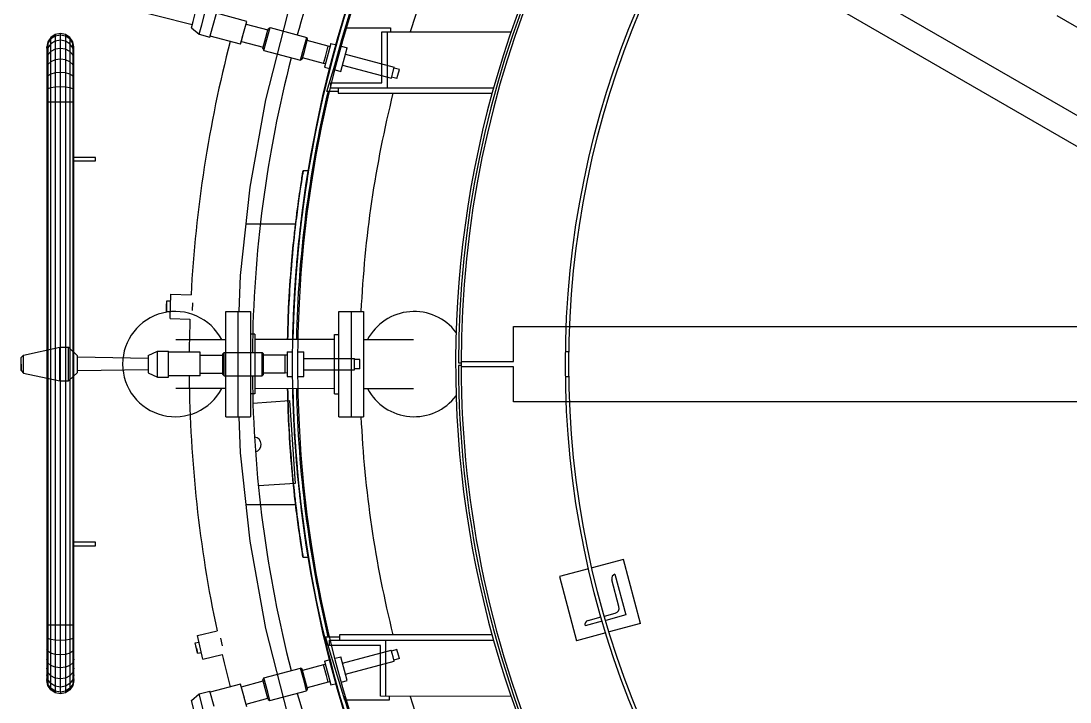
# Model space of a CAD drawing. Header units: metres. Extents: x 0 to 63075, y 0 to 44550.
# Drawn here: x 50992.1 to 51277.1, y 41555.3 to 41740.4 of the extents above; entities that cross this region are included whole.
import ezdxf

# ---------------------------------------------------------------- set-up
doc = ezdxf.new("R2010")
doc.units = ezdxf.units.M
doc.header["$LTSCALE"] = 75
for name, color, linetype in [('GSB', 7, 'Continuous'), ('ML6', 1, 'Continuous'), ('SL1', 8, 'Continuous')]:
    doc.layers.add(name, color=color, linetype=linetype)

# ---------------------------------------------------------------- blocks, each defined once
blk = doc.blocks.new('A$C6bae614f')
at = {"layer": 'SL1'}
for p, q in [((356122.6, 52324.8), (354953.7, 52999.7)), ((356098.5, 52282.9), (354929.5, 52957.9)), ((354038.6, 52768.1), (353914.3, 52799.2)), ((354040.3, 52774.3), (354045.4, 52793.3)), ((354055.9, 52768.2), (354063.5, 52796.4)), ((354075.5, 52762.9), (354083.1, 52791.1)), ((354137.5, 52774.3), (354082.6, 52789.2)), ((354171.8, 52632.2), (354211.5, 52787.8)), ((355602.9, 52784.6), (356053.3, 52524.6)), ((354037.2, 52762.7), (354040.3, 52774.3)), ((354051.3, 52750.9), (354055.9, 52768.2)), ((354070.9, 52745.7), (354075.5, 52762.9)), ((354130.6, 52748.7), (354137.5, 52774.3)), ((354136.2, 52769.3), (354175.8, 52758.7)), ((354172.6, 52737.4), (354179.5, 52763)), ((354176.3, 52760.9), (354179.5, 52763)), ((354179.5, 52763), (354245.9, 52745.3)), ((353783.1, 52745.3), (353777.8, 52737.4)), ((353791, 52750.6), (353783.1, 52745.3)), ((353791, 52747.5), (353783.1, 52742.4)), ((353783.1, 51567.2), (353783.1, 52745.3)), ((353800.4, 52752.5), (353791, 52750.6)), ((353791, 52750.6), (353791, 51559)), ((353800.4, 52749.3), (353791, 52747.5)), ((353800.3, 51560.2), (353800.4, 52752.5)), ((353809.7, 52750.6), (353800.4, 52752.5)), ((353809.7, 52747.5), (353800.4, 52749.3)), ((353817.6, 52745.3), (353809.7, 52750.6)), ((353809.7, 52750.6), (353809.7, 51559)), ((353817.6, 52742.4), (353809.7, 52747.5)), ((353822.9, 52737.4), (353817.6, 52745.3)), ((353817.6, 52745.3), (353817.6, 51564.2)), ((354037.2, 52762.7), (354051.3, 52750.9)), ((354051.3, 52750.9), (354070.9, 52745.7)), ((354126.4, 52733.1), (354071.4, 52747.6)), ((354126.4, 52733.1), (354130.6, 52748.7)), ((354127.8, 52738), (354130.9, 52749.9)), ((354170.4, 52738.7), (354176.3, 52760.9)), ((354239, 52719.7), (354245.9, 52745.3)), ((354247.5, 52741.9), (354245.9, 52745.3)), ((354282.2, 52647.6), (354317.2, 52762.6)), ((354317.2, 52762.6), (354397.2, 52762.6)), ((354381.7, 52663.2), (354381.7, 52755.2)), ((354381.7, 52755.2), (354615.5, 52755.2)), ((354391.2, 52755.2), (354391.2, 52653.6)), ((354397.2, 52762.6), (354397.2, 52755.2)), ((353776, 52725.6), (353775.9, 51581.5)), ((353777.8, 52737.4), (353776, 52728.1)), ((353777.8, 52734.7), (353776, 52725.6)), ((353776, 52725.6), (353776, 52728.1)), ((353777.8, 52726.6), (353776, 52718.2)), ((353783.1, 52742.4), (353777.8, 52734.7)), ((353777.8, 52737.4), (353777.8, 51572.2)), ((353783.1, 52733.7), (353777.8, 52726.6)), ((353791, 52738.5), (353783.1, 52733.7)), ((353800.4, 52740.1), (353791, 52738.5)), ((353800.4, 52725.3), (353791, 52723.9)), ((353809.7, 52738.5), (353800.4, 52740.1)), ((353809.7, 52723.9), (353800.4, 52725.3)), ((353817.6, 52733.7), (353809.7, 52738.5)), ((353822.9, 52734.7), (353817.6, 52742.4)), ((353822.9, 52726.6), (353817.6, 52733.7)), ((353824.8, 52728.1), (353822.9, 52737.4)), ((353822.9, 52734.7), (353822.9, 52737.4)), ((353824.8, 52725.6), (353822.9, 52734.7)), ((353822.9, 52726.6), (353822.9, 52734.7)), ((353822.9, 52726.6), (353822.9, 51572.2)), ((353824.8, 52718.2), (353822.9, 52726.6)), ((353824.7, 51581.5), (353824.8, 52728.1)), ((354127.8, 52738), (354167.4, 52727.4)), ((354166.8, 52725.2), (354170.4, 52738.7)), ((354166.8, 52725.2), (354168.4, 52721.8)), ((354168.4, 52721.8), (354172.6, 52737.4)), ((354241.6, 52719.7), (354247.5, 52741.9)), ((354284.8, 52729.5), (354246.9, 52739.7)), ((354289.7, 52734.4), (354278.2, 52691.5)), ((354279.6, 52710.1), (354284.8, 52729.5)), ((354288.1, 52728.4), (354284.8, 52729.5)), ((354289.7, 52734.4), (354299.5, 52731.8)), ((354307.7, 52683.6), (354319.2, 52726.5)), ((354308.7, 52729.4), (354319.2, 52726.5)), ((353777.8, 52713.6), (353776, 52706.3)), ((353783.1, 52719.7), (353777.8, 52713.6)), ((353791, 52723.9), (353783.1, 52719.7)), ((353817.6, 52719.7), (353809.7, 52723.9)), ((353822.9, 52713.6), (353817.6, 52719.7)), ((353824.8, 52706.3), (353822.9, 52713.6)), ((354168.4, 52721.8), (354234.8, 52704)), ((354234.8, 52704), (354239, 52719.7)), ((354237.9, 52706.1), (354234.8, 52704)), ((354237.9, 52706.1), (354241.6, 52719.7)), ((354276.4, 52698.2), (354238.5, 52708.3)), ((354276.4, 52698.2), (354279.6, 52710.1)), ((354316.1, 52715), (354404.3, 52691.4)), ((353777.8, 52696.2), (353776, 52690.4)), ((353783.1, 52701.2), (353777.8, 52696.2)), ((353791, 52704.5), (353783.1, 52701.2)), ((353800.4, 52705.6), (353791, 52704.5)), ((353809.7, 52704.5), (353800.4, 52705.6)), ((353817.6, 52701.2), (353809.7, 52704.5)), ((353822.9, 52696.2), (353817.6, 52701.2)), ((353824.8, 52690.4), (353822.9, 52696.2)), ((354279.8, 52697.5), (354276.4, 52698.2)), ((354278.2, 52691.5), (354288, 52688.8)), ((354310.8, 52695.1), (354399, 52671.4)), ((354401, 52679), (354404.3, 52691.4)), ((354413.5, 52687), (354403.9, 52689.7)), ((354410.8, 52676.8), (354413.5, 52687)), ((353777.8, 52675.5), (353776, 52671.5)), ((353783.1, 52678.9), (353777.8, 52675.5)), ((353791, 52681.2), (353783.1, 52678.9)), ((353800.4, 52682), (353791, 52681.2)), ((353809.7, 52681.2), (353800.4, 52682)), ((353817.6, 52678.9), (353809.7, 52681.2)), ((353822.9, 52675.5), (353817.6, 52678.9)), ((353824.8, 52671.5), (353822.9, 52675.5)), ((354297.1, 52686.4), (354307.7, 52683.6)), ((354399, 52671.4), (354401, 52679)), ((354409.1, 52670.6), (354399.4, 52673.1)), ((354409.1, 52670.6), (354410.8, 52676.8)), ((353777.8, 52652.4), (353776, 52650.3)), ((353783.1, 52654.2), (353777.8, 52652.4)), ((353791, 52655.3), (353783.1, 52654.2)), ((353800.4, 52655.7), (353791, 52655.3)), ((353809.7, 52655.3), (353800.4, 52655.7)), ((353817.6, 52654.2), (353809.7, 52655.3)), ((353822.9, 52652.4), (353817.6, 52654.2)), ((353824.8, 52650.3), (353822.9, 52652.4)), ((354289.6, 52653.6), (354289.6, 52663.2)), ((354289.6, 52663.2), (354381.7, 52663.2)), ((354583.9, 52653.6), (354289.6, 52653.6)), ((354303.1, 52653.6), (354303.1, 52644.1)), ((354143.3, 52474.1), (354171.8, 52632.2)), ((354303.1, 52647.6), (354282.2, 52647.6)), ((354303.1, 52644.1), (354581.3, 52644.1)), ((353824.8, 52628.1), (353776, 52628.1)), ((353863.9, 52528.1), (353824.8, 52528.1)), ((353824.8, 52521.7), (353863.9, 52521.7)), ((353863.9, 52521.7), (353863.9, 52528.1)), ((354249, 52503.9), (354239.4, 52503.9)), ((354126.1, 52314.4), (354143.3, 52474.1)), ((354136.2, 52407.9), (354225.8, 52407.9)), ((354235.5, 52408.9), (354235.5, 52408.9)), ((354123.8, 52249.2), (354126.1, 52314.4)), ((353998.7, 52236.7), (354000.2, 52280.7)), ((354000.2, 52280.7), (354036.6, 52279.4)), ((353992.1, 52249.3), (353992.8, 52268.6)), ((353992.4, 52259), (353992.1, 52249.3)), ((353992.4, 52259), (353992.8, 52268.6)), ((353992.8, 52268.6), (353999.8, 52268.4)), ((354039.2, 52250.7), (354039.7, 52265)), ((353992.1, 52249.3), (353999.1, 52249)), ((353998.7, 52236.7), (354034.6, 52235.5)), ((354099.7, 52058.7), (354099.7, 52249.2)), ((354099.7, 52249.2), (354144.4, 52249.2)), ((354122, 52058.7), (354122, 52249.2)), ((354144.4, 52249.2), (354144.4, 52058.7)), ((354304, 52249.1), (354348.7, 52249.1)), ((354304, 52058.6), (354304, 52249.1)), ((354326.3, 52249.1), (354326.3, 52058.6)), ((354348.7, 52249.1), (354348.7, 52058.6)), ((354620.3, 52222.1), (356078.2, 52222.1)), ((354620.3, 52158.6), (354620.3, 52222.1)), ((354009.4, 52198.4), (354099.7, 52198.4)), ((354152.2, 52207.9), (354144.4, 52207.9)), ((354152.2, 52207.9), (354152.2, 52100)), ((354296.2, 52198.3), (354152.2, 52198.4)), ((354296.2, 52099.9), (354296.2, 52207.8)), ((354296.2, 52207.8), (354304, 52207.8)), ((354348.7, 52198.3), (354439, 52198.3)), ((353733.3, 52170.2), (353799.2, 52184.4)), ((353799.2, 52184.4), (353815, 52184.5)), ((353799.2, 52146.5), (353799.2, 52184.4)), ((353815, 52146.5), (353815, 52184.5)), ((353831, 52169), (353815, 52184.5)), ((353959.1, 52169.7), (353975.8, 52177.4)), ((353975.8, 52148.2), (353975.8, 52177.4)), ((353975.8, 52177.4), (353996.1, 52177.4)), ((353996.1, 52148.2), (353996.1, 52177.4)), ((354053, 52175.3), (353996.1, 52175.4)), ((354053, 52148.7), (354053, 52175.3)), ((354094, 52172.4), (354096.5, 52175.2)), ((354096.5, 52148.7), (354096.5, 52175.2)), ((354096.5, 52175.2), (354165.2, 52175.2)), ((354165.2, 52148.7), (354165.2, 52175.2)), ((354167.6, 52172.4), (354165.2, 52175.2)), ((354210.3, 52176.1), (354210.3, 52131.6)), ((354210.3, 52176.1), (354220.5, 52176.1)), ((354230, 52176.1), (354240.8, 52176.1)), ((354240.8, 52131.6), (354240.8, 52176.1)), ((354720.5, 52176.4), (354714.1, 52176.4)), ((353729, 52153.9), (353729.3, 52165.6)), ((353729.3, 52165.6), (353733.3, 52170.2)), ((353729.3, 52151.1), (353729.3, 52165.6)), ((353733.3, 52150), (353733.3, 52170.2)), ((353831, 52150.3), (353831, 52169)), ((353959.1, 52164.1), (353831, 52166.2)), ((353959.1, 52169.7), (353959.1, 52150.1)), ((354053, 52170.1), (354094, 52170.1)), ((354094, 52149.4), (354094, 52172.4)), ((354167.6, 52149.4), (354167.6, 52172.4)), ((354206.8, 52170.1), (354167.6, 52170.1)), ((354206.8, 52150), (354206.8, 52170.1)), ((354210.3, 52169.9), (354206.8, 52170.1)), ((354240.8, 52164.2), (354332.2, 52164.2)), ((354332.2, 52151.4), (354332.2, 52164.2)), ((354342.2, 52162.4), (354332.2, 52162.5)), ((354342.2, 52151.8), (354342.2, 52162.4)), ((354520.3, 52156.3), (354525.1, 52156.3)), ((354525.1, 52158.6), (354525.1, 52149.1)), ((354525.1, 52158.6), (354620.3, 52158.6)), ((353729, 52153.9), (353729.3, 52142.2)), ((353729.3, 52142.2), (353729.3, 52151.1)), ((353729.3, 52142.2), (353733.3, 52137.6)), ((353733.3, 52137.6), (353733.3, 52150)), ((353733.3, 52137.6), (353799.2, 52123.4)), ((353799.2, 52123.4), (353799.2, 52146.5)), ((353815, 52123.4), (353815, 52146.5)), ((353831, 52138.8), (353815, 52123.4)), ((353831, 52138.8), (353831, 52150.3)), ((353959.1, 52143.7), (353831, 52141.6)), ((353959.1, 52150.1), (353959.1, 52138.1)), ((353959.1, 52138.1), (353975.8, 52130.4)), ((353975.8, 52130.4), (353975.8, 52148.2)), ((353996.1, 52130.4), (353996.1, 52148.2)), ((354053, 52132.6), (354053, 52150)), ((354053, 52137.7), (354094, 52137.7)), ((354094, 52135.4), (354094, 52149.4)), ((354096.5, 52132.6), (354096.5, 52148.7)), ((354165.2, 52132.6), (354165.2, 52148.7)), ((354167.6, 52135.4), (354167.6, 52149.4)), ((354206.8, 52137.7), (354167.6, 52137.7)), ((354206.8, 52137.7), (354206.8, 52150)), ((354210.3, 52137.9), (354206.8, 52137.7)), ((354240.8, 52143.6), (354332.2, 52143.6)), ((354332.2, 52143.6), (354332.2, 52151.4)), ((354342.2, 52145.4), (354332.2, 52145.3)), ((354342.2, 52145.4), (354342.2, 52151.8)), ((354525.1, 52151.5), (354520.3, 52151.5)), ((354620.3, 52149.1), (354525.1, 52149.1)), ((354620.3, 52085.6), (354620.3, 52149.1)), ((353799.2, 52123.4), (353815, 52123.4)), ((353975.8, 52130.4), (353996.1, 52130.4)), ((354053, 52132.6), (353996.1, 52132.4)), ((354094, 52135.4), (354096.5, 52132.6)), ((354096.5, 52132.6), (354165.2, 52132.6)), ((354167.6, 52135.4), (354165.2, 52132.6)), ((354210.3, 52131.6), (354220.5, 52131.6)), ((354230, 52131.6), (354240.8, 52131.6)), ((354714.1, 52131.4), (354720.5, 52131.4)), ((354099.7, 52109.5), (354009.4, 52109.5)), ((354152.2, 52100), (354144.4, 52100)), ((354296.2, 52109.4), (354152.2, 52109.5)), ((354296.2, 52099.9), (354304, 52099.9)), ((354439, 52109.4), (354348.7, 52109.4)), ((354148.6, 52083.4), (354215, 52087.8)), ((354215, 52087.8), (354224.9, 51938.1)), ((356078.2, 52085.6), (354620.3, 52085.6)), ((354099.7, 52058.7), (354144.4, 52058.7)), ((354126.1, 51993.4), (354123.8, 52058.7)), ((354304, 52058.6), (354348.7, 52058.6)), ((354143.3, 51833.7), (354126.1, 51993.4)), ((354224.9, 51938.1), (354158.4, 51933.8)), ((354136.1, 51899.9), (354225.8, 51899.9)), ((354235.5, 51898.9), (354235.5, 51898.9)), ((354171.8, 51675.6), (354143.3, 51833.7)), ((353863.9, 51831.5), (353824.8, 51831.5)), ((353824.8, 51825.1), (353863.9, 51825.1)), ((353863.9, 51825.1), (353863.9, 51831.5)), ((354249, 51803.9), (354239.4, 51803.9)), ((354819, 51800.3), (354762.1, 51785.1)), ((354850, 51684.4), (354819, 51800.3)), ((354755.9, 51783.4), (354703.1, 51769.3)), ((354703.1, 51769.3), (354734.1, 51653.3)), ((354810.8, 51715.2), (354797.8, 51763.7)), ((354803.5, 51773.5), (354823.2, 51699.9)), ((354784.6, 51697.8), (354803.8, 51703)), ((354823.2, 51699.9), (354786.8, 51690.1)), ((353822.9, 51681.5), (353775.9, 51681.5)), ((353824.7, 51681.5), (353822.9, 51681.5)), ((354780.7, 51688.5), (354749.6, 51680.2)), ((354755.3, 51690), (354778.5, 51696.2)), ((354850, 51684.4), (354793.1, 51669.2)), ((354048.1, 51662.9), (354083.6, 51671.1)), ((354058, 51620.1), (354048.1, 51662.9)), ((354211.5, 51520), (354171.8, 51675.6)), ((354305.3, 51663.7), (354305.3, 51654.2)), ((354581.3, 51663.7), (354305.3, 51663.7)), ((354787, 51667.5), (354734.1, 51653.3)), ((353777.8, 51657.2), (353775.9, 51659.2)), ((353783.1, 51655.4), (353777.8, 51657.2)), ((353791, 51654.2), (353783.1, 51655.4)), ((353800.3, 51653.8), (353791, 51654.2)), ((353809.7, 51654.2), (353800.3, 51653.8)), ((353817.6, 51655.4), (353809.7, 51654.2)), ((353822.9, 51657.2), (353817.6, 51655.4)), ((353824.7, 51659.2), (353822.9, 51657.2)), ((354044.1, 51649.4), (354050.9, 51650.9)), ((354048.5, 51630.5), (354044.1, 51649.4)), ((354046.2, 51639.9), (354044.1, 51649.4)), ((354093.6, 51644), (354090.3, 51658)), ((354315, 51545.5), (354280, 51660.5)), ((354280, 51660.5), (354305.3, 51660.5)), ((354287.1, 51654.2), (354583.9, 51654.1)), ((354287.1, 51644.6), (354287.1, 51654.2)), ((354379.2, 51644.6), (354287.1, 51644.6)), ((354379.2, 51552.6), (354379.2, 51644.6)), ((354388.7, 51654.2), (354388.7, 51552.6)), ((353777.8, 51634.1), (353775.9, 51638.1)), ((353783.1, 51630.6), (353777.8, 51634.1)), ((353791, 51628.3), (353783.1, 51630.6)), ((353800.3, 51627.5), (353791, 51628.3)), ((353809.7, 51628.3), (353800.3, 51627.5)), ((353817.6, 51630.6), (353809.7, 51628.3)), ((353822.9, 51634.1), (353817.6, 51630.6)), ((353822.9, 51634.1), (353824.7, 51638.1)), ((353822.9, 51625), (353824.7, 51619.1)), ((354046.2, 51639.9), (354048.5, 51630.5)), ((354048.5, 51630.5), (354055.3, 51632.1)), ((354058, 51620.1), (354093.1, 51628.2)), ((354297.1, 51621.4), (354307.6, 51624.2)), ((354319.1, 51581.2), (354307.6, 51624.2)), ((354310.7, 51612.7), (354398.9, 51636.4)), ((354402.2, 51624), (354398.9, 51636.4)), ((354409.1, 51637.1), (354399.4, 51634.6)), ((354411.8, 51627), (354409.1, 51637.1)), ((354413.5, 51620.8), (354411.8, 51627)), ((353777.8, 51613.3), (353775.9, 51619.1)), ((353783.1, 51608.4), (353777.8, 51613.3)), ((353791, 51605.1), (353783.1, 51608.4)), ((353800.3, 51603.9), (353791, 51605.1)), ((353809.7, 51605.1), (353800.3, 51603.9)), ((353817.6, 51608.4), (353809.7, 51605.1)), ((353822.9, 51613.3), (353817.6, 51608.4)), ((353824.7, 51619.1), (353822.9, 51613.3)), ((354276.4, 51609.6), (354238.5, 51599.5)), ((354279.8, 51610.3), (354276.4, 51609.6)), ((354281.6, 51590.2), (354276.4, 51609.6)), ((354278.2, 51616.3), (354287.9, 51619)), ((354278.2, 51616.3), (354289.7, 51573.4)), ((354316.1, 51592.8), (354404.3, 51616.4)), ((354404.3, 51616.4), (354402.2, 51624)), ((354413.5, 51620.8), (354403.8, 51618.1)), ((353777.8, 51596), (353775.9, 51603.3)), ((353777.8, 51583), (353775.9, 51591.4)), ((353783.1, 51589.8), (353777.8, 51596)), ((353791, 51585.7), (353783.1, 51589.8)), ((353817.6, 51589.8), (353809.7, 51585.7)), ((353822.9, 51596), (353817.6, 51589.8)), ((353824.7, 51603.3), (353822.9, 51596)), ((353824.7, 51591.4), (353822.9, 51583)), ((354168.4, 51586), (354234.8, 51603.8)), ((354241.6, 51578.2), (354234.8, 51603.8)), ((354237.9, 51601.7), (354234.8, 51603.8)), ((354243.8, 51579.5), (354237.9, 51601.7)), ((354284.7, 51578.3), (354281.6, 51590.2)), ((353777.8, 51574.9), (353775.9, 51584)), ((353777.8, 51572.2), (353775.9, 51581.5)), ((353783.1, 51575.9), (353777.8, 51583)), ((353783.1, 51567.2), (353777.8, 51574.9)), ((353783.1, 51564.2), (353777.8, 51572.2)), ((353791, 51571.1), (353783.1, 51575.9)), ((353791, 51562), (353783.1, 51567.2)), ((353783.1, 51567.2), (353783.1, 51564.2)), ((353800.3, 51584.2), (353791, 51585.7)), ((353800.3, 51569.4), (353791, 51571.1)), ((353809.7, 51585.7), (353800.3, 51584.2)), ((353809.7, 51571.1), (353800.3, 51569.4)), ((353817.6, 51575.9), (353809.7, 51571.1)), ((353817.6, 51567.2), (353809.7, 51562)), ((353822.9, 51583), (353817.6, 51575.9)), ((353822.9, 51574.9), (353817.6, 51567.2)), ((353822.9, 51572.2), (353817.6, 51564.2)), ((353824.7, 51584), (353822.9, 51574.9)), ((353824.7, 51581.5), (353822.9, 51572.2)), ((354126.4, 51574.7), (354071.4, 51560.2)), ((354133.3, 51549.1), (354126.4, 51574.7)), ((354127.7, 51569.8), (354167.3, 51580.4)), ((354166.7, 51582.6), (354168.4, 51586)), ((354172.7, 51560.4), (354166.7, 51582.6)), ((354175.3, 51560.4), (354168.4, 51586)), ((354245.8, 51562.5), (354241.6, 51578.2)), ((354247.5, 51565.9), (354243.8, 51579.5)), ((354284.7, 51578.3), (354246.9, 51568.1)), ((354288.1, 51579.4), (354284.7, 51578.3)), ((354289.7, 51573.4), (354299.5, 51576)), ((354308.6, 51578.4), (354319.1, 51581.2)), ((353791, 51559), (353783.1, 51564.2)), ((353800.3, 51560.2), (353791, 51562)), ((353800.3, 51557.1), (353791, 51559)), ((353809.7, 51562), (353800.3, 51560.2)), ((353800.3, 51560.2), (353800.3, 51557.1)), ((353809.7, 51559), (353800.3, 51557.1)), ((353817.6, 51564.2), (353809.7, 51559)), ((354037.2, 51545.1), (354051.2, 51556.9)), ((354051.2, 51556.9), (354070.9, 51562.1)), ((354058.8, 51528.6), (354051.2, 51556.9)), ((354078.4, 51533.9), (354070.9, 51562.1)), ((354137.4, 51533.5), (354132.9, 51550.3)), ((354136.1, 51538.5), (354175.7, 51549.1)), ((354176.3, 51546.9), (354172.7, 51560.4)), ((354179.4, 51544.8), (354175.3, 51560.4)), ((354179.4, 51544.8), (354245.8, 51562.5)), ((354247.5, 51565.9), (354245.8, 51562.5)), ((354615.5, 51552.5), (354379.2, 51552.6)), ((354395, 51552.6), (354395, 51545.5)), ((354042.2, 51526.1), (354037.2, 51545.1)), ((354176.3, 51546.9), (354179.4, 51544.8)), ((354395, 51545.5), (354315, 51545.5))]:
    blk.add_line(p, q, dxfattribs=at)
for radius in [2150, 2140.5, 1656.3, 1650]:
    blk.add_circle((356370.3, 52153.8), radius, dxfattribs=at)
for centre, radius, start, end in [((356370.3, 52153.8), 2150, 350.9962, 178.8135), ((356370.3, 52153.8), 2143.5, 76.4192, 165.5738), ((356370.3, 52153.8), 2028.5, 107.5242, 162.754), ((356370.3, 52153.8), 1855, 312.7636, 227.9089), ((356370.3, 52153.8), 1850, 90.0718, 179.9244), ((356370.3, 52153.8), 1845.2, 90.072, 179.9242), ((356370.3, 52153.8), 2222.8, 159.4626, 164.448), ((356370.3, 52153.8), 2337.1, 165.5228, 176.9194), ((356370.3, 52153.8), 2222.8, 165.5482, 179.448), ((356370.3, 52153.8), 2143.5, 166.6809, 178.8099), ((356370.3, 52153.8), 2028.5, 166.0134, 177.3068), ((356326.6, 52158.3), 2106, 173.455, 173.8659), ((354008, 52153.9), 95.2, 27.8163, 332.18), ((356370.3, 52153.8), 2337.1, 177.9981, 179.4734), ((354440.3, 52153.9), 95.2, 37.1746, 152.18), ((356370.3, 52153.8), 1850, 180.0718, 228.0807), ((356370.3, 52153.8), 1845.2, 180.072, 228.2456), ((356370.3, 52153.8), 2337.1, 180.5228, 191.9194), ((356370.3, 52153.8), 2222.8, 180.5482, 194.448), ((356370.3, 52153.8), 2150, 181.1828, 219.8108), ((356373.8, 52153.6), 2153.5, 181.1739, 182.0069), ((356370.3, 52153.8), 2143.5, 181.1864, 193.3057), ((354440.3, 52153.9), 95.2, 207.8163, 322.8217), ((356370.3, 52153.8), 2028.5, 182.6895, 193.9828), ((354150.1, 52008.4), 13.5, 283.0872, 84.409), ((355580, 52026.7), 1349.5, 189.2287, 189.5035), ((354805.6, 51765.8), 8, 104.9981, 194.9981), ((354801.2, 51712.6), 10, 284.9981, 14.9981), ((354757.3, 51682.2), 8, 104.9981, 194.9981), ((356370.3, 52153.8), 2337.1, 192.9981, 194.4734), ((356370.3, 52153.8), 2222.8, 195.5482, 209.448), ((356370.3, 52153.8), 2143.5, 196.3021, 219.9557), ((356370.3, 52153.8), 2028.5, 197.2423, 222.7348)]:
    blk.add_arc(centre, radius, start, end, dxfattribs=at)
for points, knots in [([(354238.1, 52496.1), (354238.8, 52500.1), (354239.2, 52502.6), (354239.3, 52503.5), (354239.4, 52503.8), (354239.4, 52503.9), (354239.4, 52503.9), (354239.5, 52504.4), (354238, 52495.5), (354235.3, 52477.7), (354233.9, 52468.8), (354232.3, 52457.7), (354230.5, 52444.8), (354228.8, 52431.9), (354226.9, 52417.1), (354225.1, 52401.4), (354222.4, 52378.3), (354219.6, 52350.3), (354217.2, 52319.6), (354215.6, 52299.1), (354214.2, 52277.4), (354213.2, 52255.1), (354212.3, 52236.4), (354211.7, 52217.3), (354211.3, 52198.3)], [0.1495705, 0.1495705, 0.1495705, 0.1495705, 0.1827785, 0.1827785, 0.1827785, 0.192816, 0.192816, 0.192816, 0.2702472, 0.2702472, 0.2702472, 0.3089628, 0.3089628, 0.3089628, 0.3476784, 0.3476784, 0.3476784, 0.404803, 0.404803, 0.404803, 0.442886, 0.442886, 0.442886, 0.474831, 0.474831, 0.474831, 0.474831]), ([(354211.3, 52198.3), (354211.7, 52217.3), (354212.3, 52236.4), (354213.2, 52255.1), (354214.5, 52283), (354216.3, 52310), (354218.4, 52334.7), (354220.1, 52354.6), (354221.9, 52372.9), (354223.7, 52389.3), (354224.2, 52393.4), (354224.6, 52397.4), (354225.1, 52401.3), (354227.8, 52425.1), (354230.7, 52446.3), (354233.1, 52462.8), (354235.1, 52476.5), (354236.7, 52487), (354237.8, 52493.9), (354238.7, 52499.3), (354239.2, 52502.5), (354239.3, 52503.5), (354239.4, 52503.8), (354239.4, 52503.9), (354239.4, 52503.9), (354239.5, 52504.1), (354239, 52501.5), (354238.2, 52496.2)], [0.5252527, 0.5252527, 0.5252527, 0.5252527, 0.5571563, 0.5571563, 0.5571563, 0.604762, 0.604762, 0.604762, 0.6428465, 0.6428465, 0.6428465, 0.6523676, 0.6523676, 0.6523676, 0.7104433, 0.7104433, 0.7104433, 0.7588397, 0.7588397, 0.7588397, 0.7975568, 0.7975568, 0.7975568, 0.8072361, 0.8072361, 0.8072361, 0.8504878, 0.8504878, 0.8504878, 0.8504878]), ([(354249, 52503.9), (354249.2, 52504.4), (354247.6, 52495.5), (354244.9, 52477.7), (354243.5, 52468.8), (354241.9, 52457.7), (354240.1, 52444.8), (354238.4, 52431.9), (354236.5, 52417.1), (354234.6, 52401.4), (354231.9, 52378.3), (354229.1, 52350.3), (354226.7, 52319.6), (354225.1, 52299.1), (354223.7, 52277.4), (354222.7, 52255.1), (354221.8, 52236.4), (354221.2, 52217.3), (354220.8, 52198.3)], [0.1942602, 0.1942602, 0.1942602, 0.1942602, 0.2713351, 0.2713351, 0.2713351, 0.3098671, 0.3098671, 0.3098671, 0.3483992, 0.3483992, 0.3483992, 0.4052538, 0.4052538, 0.4052538, 0.4431569, 0.4431569, 0.4431569, 0.4749507, 0.4749507, 0.4749507, 0.4749507]), ([(354235.5, 52408.9), (354237.9, 52428.9), (354240.3, 52446.7), (354242.4, 52461.2), (354244.1, 52472.5), (354245.5, 52481.8), (354246.6, 52488.6), (354247, 52491.2), (354247.3, 52493.5), (354247.7, 52495.4)], [0.0430691, 0.0430691, 0.0430691, 0.0430691, 0.0943598, 0.0943598, 0.0943598, 0.1343243, 0.1343243, 0.1343243, 0.1492904, 0.1492904, 0.1492904, 0.1492904]), ([(354246.7, 52489.7), (354246.2, 52486), (354245.5, 52481.6), (354244.7, 52476.6), (354243.3, 52467.4), (354241.6, 52456), (354239.9, 52442.8), (354238.4, 52432.5), (354237, 52421.1), (354235.5, 52408.9)], [0.86365716, 0.86365716, 0.86365716, 0.86365716, 0.88570976, 0.88570976, 0.88570976, 0.92567558, 0.92567558, 0.92567558, 0.9570304, 0.9570304, 0.9570304, 0.9570304]), ([(354220.8, 52198.3), (354221.2, 52217.3), (354221.8, 52236.4), (354222.7, 52255.1), (354224, 52283), (354225.9, 52310), (354228, 52334.7), (354229.6, 52354.6), (354231.5, 52372.9), (354233.3, 52389.3), (354233.7, 52393.4), (354234.2, 52397.4), (354234.6, 52401.3), (354235.4, 52408), (354236.2, 52414.4), (354237, 52420.6)], [0.5251318, 0.5251318, 0.5251318, 0.5251318, 0.5568841, 0.5568841, 0.5568841, 0.6042645, 0.6042645, 0.6042645, 0.6421689, 0.6421689, 0.6421689, 0.651645, 0.651645, 0.651645, 0.6677782, 0.6677782, 0.6677782, 0.6677782]), ([(354229.9, 52356.9), (354229.3, 52349.6), (354228.6, 52341.8), (354227.9, 52333.6), (354226.4, 52316.7), (354225, 52296.5), (354223.7, 52274.2), (354222.9, 52259.3), (354222.1, 52243.5), (354221.6, 52227.3), (354221.3, 52217.8), (354221, 52208.1), (354220.8, 52198.3)], [162.031836, 162.031836, 162.031836, 162.031836, 197.059291, 197.059291, 197.059291, 268.952645, 268.952645, 268.952645, 316.881547, 316.881547, 316.881547, 345.189393, 345.189393, 345.189393, 345.189393]), ([(354221.7, 52229.2), (354221.9, 52236.5), (354222.2, 52243.8), (354222.5, 52250.8), (354223.2, 52266.4), (354224.1, 52281.4), (354225, 52295.2), (354225.9, 52309), (354226.9, 52321.6), (354227.8, 52332.9), (354228.4, 52340.2), (354229, 52347.2), (354229.7, 52353.7)], [-1098.506815, -1098.506815, -1098.506815, -1098.506815, -1076.824016, -1076.824016, -1076.824016, -1029.083216, -1029.083216, -1029.083216, -981.342415, -981.342415, -981.342415, -950.193996, -950.193996, -950.193996, -950.193996]), ([(354211.3, 52109.4), (354211.7, 52090.5), (354212.3, 52071.4), (354213.2, 52052.7), (354214.5, 52024.8), (354216.3, 51997.8), (354218.4, 51973.1), (354220.1, 51953.2), (354221.9, 51934.9), (354223.7, 51918.5), (354224.2, 51914.4), (354224.6, 51910.4), (354225.1, 51906.5), (354227.8, 51882.6), (354230.7, 51861.5), (354233.1, 51845), (354235, 51831.3), (354236.7, 51820.8), (354237.8, 51813.9), (354238.6, 51808.5), (354239.2, 51805.3), (354239.3, 51804.2), (354239.4, 51804), (354239.4, 51803.8), (354239.4, 51803.8), (354239.4, 51803.8), (354239.1, 51805.7), (354238.5, 51809.5)], [0.5252327, 0.5252327, 0.5252327, 0.5252327, 0.5571351, 0.5571351, 0.5571351, 0.6047389, 0.6047389, 0.6047389, 0.6428219, 0.6428219, 0.6428219, 0.6523427, 0.6523427, 0.6523427, 0.7104161, 0.7104161, 0.7104161, 0.7588106, 0.7588106, 0.7588106, 0.7975262, 0.7975262, 0.7975262, 0.8072051, 0.8072051, 0.8072051, 0.8438551, 0.8438551, 0.8438551, 0.8438551]), ([(354238.5, 51809.5), (354238.9, 51806.7), (354239.2, 51805), (354239.3, 51804.2), (354239.4, 51803.9), (354239.4, 51803.8), (354239.4, 51803.8), (354239.4, 51803.7), (354238.6, 51808.4), (354237.1, 51818.4), (354235.7, 51826.7), (354233.9, 51838.7), (354231.8, 51853.7), (354230.1, 51865.7), (354228.3, 51879.6), (354226.4, 51894.7), (354226, 51898.4), (354225.5, 51902.2), (354225.1, 51906.2), (354222.4, 51929.5), (354219.6, 51957.4), (354217.2, 51988.2), (354215.6, 52008.7), (354214.2, 52030.4), (354213.2, 52052.7), (354212.3, 52071.4), (354211.7, 52090.5), (354211.3, 52109.4)], [0.1561868, 0.1561868, 0.1561868, 0.1561868, 0.1827852, 0.1827852, 0.1827852, 0.1928231, 0.1928231, 0.1928231, 0.2508987, 0.2508987, 0.2508987, 0.2992951, 0.2992951, 0.2992951, 0.3380123, 0.3380123, 0.3380123, 0.3476915, 0.3476915, 0.3476915, 0.4048183, 0.4048183, 0.4048183, 0.4429028, 0.4429028, 0.4429028, 0.4748491, 0.4748491, 0.4748491, 0.4748491]), ([(354245.9, 51823), (354244.7, 51831), (354243.1, 51841.4), (354241.3, 51854), (354239.6, 51866.1), (354237.8, 51880.1), (354235.9, 51895.2), (354235.5, 51899), (354235, 51902.9), (354234.6, 51906.8), (354231.9, 51930.2), (354229, 51958), (354226.7, 51988.7), (354225.1, 52009.1), (354223.7, 52030.8), (354222.7, 52053.1), (354221.8, 52071.7), (354221.2, 52090.6), (354220.8, 52109.4)], [0.2603615, 0.2603615, 0.2603615, 0.2603615, 0.3006055, 0.3006055, 0.3006055, 0.3392704, 0.3392704, 0.3392704, 0.3489366, 0.3489366, 0.3489366, 0.4055957, 0.4055957, 0.4055957, 0.4433685, 0.4433685, 0.4433685, 0.4749686, 0.4749686, 0.4749686, 0.4749686]), ([(354220.8, 52109.4), (354221.2, 52090.6), (354221.8, 52071.6), (354222.7, 52053), (354224, 52025.3), (354225.8, 51998.3), (354227.9, 51973.6), (354229.6, 51953.8), (354231.4, 51935.5), (354233.2, 51919.1), (354233.6, 51915), (354234.1, 51911), (354234.5, 51907.1), (354237.3, 51883.1), (354240.2, 51861.8), (354242.6, 51845.3), (354244.6, 51831.4), (354246.3, 51820.9), (354247.4, 51814), (354248.3, 51808.5), (354248.8, 51805.3), (354249, 51804.2), (354249, 51804), (354249, 51803.8), (354249, 51803.8), (354249, 51803.8), (354249, 51803.8), (354249, 51803.8)], [0.5251117, 0.5251117, 0.5251117, 0.5251117, 0.5566688, 0.5566688, 0.5566688, 0.6038831, 0.6038831, 0.6038831, 0.6416546, 0.6416546, 0.6416546, 0.6510975, 0.6510975, 0.6510975, 0.709093, 0.709093, 0.709093, 0.7574226, 0.7574226, 0.7574226, 0.7960862, 0.7960862, 0.7960862, 0.8057521, 0.8057521, 0.8057521, 0.8058694, 0.8058694, 0.8058694, 0.8058694]), ([(354221.2, 52093.7), (354221.5, 52081.1), (354222, 52068.7), (354222.5, 52056.6), (354223.3, 52040.9), (354224.1, 52025.9), (354225, 52012.1), (354225.9, 51998.2), (354226.9, 51985.5), (354227.9, 51974.2), (354228.5, 51966.9), (354229.1, 51959.8), (354229.7, 51953.3)], [447.662159, 447.662159, 447.662159, 447.662159, 484.632705, 484.632705, 484.632705, 532.561608, 532.561608, 532.561608, 580.49051, 580.49051, 580.49051, 611.763644, 611.763644, 611.763644, 611.763644]), ([(354218.7, 51969.9), (354218.6, 51971.3), (354218.4, 51972.8), (354218.3, 51974.2), (354217.1, 51988.3), (354215.9, 52005), (354214.8, 52023.2)], [978.977079, 978.977079, 978.977079, 978.977079, 985.188788, 985.188788, 985.188788, 1045.754281, 1045.754281, 1045.754281, 1045.754281])]:
    blk.add_open_spline(points, degree=3, knots=knots, dxfattribs=at)
blk = doc.blocks.new('zw$15D4')
at = {"layer": 'ML6', "xscale": 0.2502808837766805, "yscale": 0.2502808837766805, "zscale": 0.2502808837766805}
blk.add_blockref('A$C6bae614f', (-85544.74, -3177.34), dxfattribs=at)

msp = doc.modelspace()

# ---------------------------------------------------------------- block references
at = {"layer": 'GSB', "xscale": 0.6000000000000068, "yscale": 0.6000000000000068, "zscale": 0.6000000000000068}
msp.add_blockref('zw$15D4', (49200, 35721.63), dxfattribs=at)

doc.saveas('drawing.dxf')
